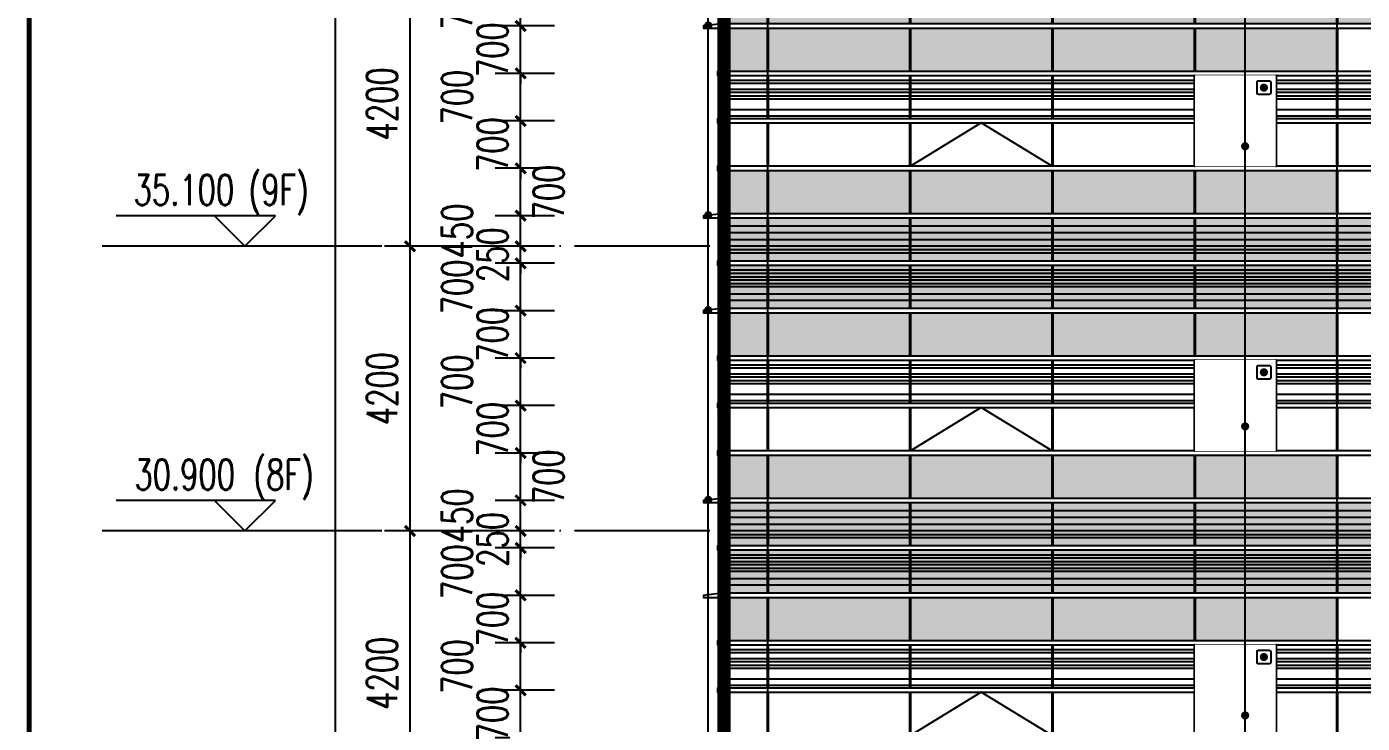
# Model space of a CAD drawing. Header units: millimetres. Extents: x 708158 to 1984082, y -168213 to -53.
# Drawn here: x 838020 to 857724, y -57894 to -47618 of the extents above; entities that cross this region are included whole.
import ezdxf

# ---------------------------------------------------------------- set-up
doc = ezdxf.new("R2010")
doc.units = ezdxf.units.MM
doc.header["$LTSCALE"] = 1000
doc.set_wipeout_variables(frame=1)
doc.linetypes.add('DOTE', pattern=[2.42, 2, -0.2, 0.02, -0.2])
doc.layers.get('0').update_dxf_attribs({"color": 8})
for name, color, linetype in [('A-AXIS', 1, 'DOTE'), ('A-看线', 63, 'Continuous'), ('DIM_ELEV', 3, 'Continuous'), ('DIM_LEAD', 3, 'Continuous'), ('DOTE', 1, 'DOTE'), ('PUB_DIM', 3, 'Continuous'), ('PUB_TEXT', 7, 'Continuous'), ('WINDOW', 4, 'Continuous'), ('立面加粗', 5, 'Continuous'), ('立面填充线2 穿孔板', 105, 'Continuous'), ('立面窗户线', 21, 'Continuous')]:
    doc.layers.add(name, color=color, linetype=linetype)
doc.layers.add('E-百叶', color=8, linetype='Continuous', lineweight=35)
doc.layers.add('图框', color=4, linetype='Continuous', lineweight=35)
doc.styles.add('_TCH_DIM', font='SIMPLEX', dxfattribs={"bigfont": 'GBCBIG'})
doc.styles.add('_TCH_DIM_T3', font='SIMPLEX', dxfattribs={"width": 0.705882, "bigfont": 'GBCBIG'})
doc.dimstyles.new('_TCH_ARCH&&150', dxfattribs={"dimtxt": 446.25, "dimasz": 150, "dimexe": 375, "dimexo": 450, "dimgap": 189.375, "dimtad": 1, "dimdec": 0, "dimzin": 0, "dimdsep": 46, "dimtxsty": '_TCH_DIM_T3', "dimblk": 'ARCHTICK', "dimcen": 0.09, "dimclrt": 7, "dimazin": 2, "dimtfac": 1, "dimtdec": 0, "dimtix": 1, "dimtmove": 2, "dimatfit": 3, "dimfxl": 1, "dimtolj": 1, "dimtzin": 0, "dimarcsym": 0})

# ---------------------------------------------------------------- blocks, each defined once
blk = doc.blocks.new('A$C24AE1B25')
at = {"layer": '立面窗户线'}
blk.add_lwpolyline([(46850, 30), (0, 30), (-30, 30), (-300, 0), (-300, -30), (0, -30), (46850, -30)], dxfattribs=at)
blk = doc.blocks.new('A$C05264923')
at = {"layer": '立面窗户线'}
blk.add_lwpolyline([(46850, 30), (0, 30), (-90, 30), (-90, -30), (0, -30), (46850, -30)], dxfattribs=at)
blk = doc.blocks.new('A$C646C2EE2')
at = {"layer": 'A-看线'}
for points in [[(0, -70), (2090, -70), (2090, -120), (0, -120)], [(2100, -70), (4190, -70), (4190, -120), (2100, -120)], [(4200, -70), (6290, -70), (6290, -120), (4200, -120)], [(6300, -70), (8390, -70), (8390, -120), (6300, -120)], [(0, -200), (2090, -200), (2090, -250), (0, -250)], [(0, -300), (2090, -300), (2090, -350), (0, -350)], [(2100, -200), (4190, -200), (4190, -250), (2100, -250)], [(2100, -300), (4190, -300), (4190, -350), (2100, -350)], [(4200, -200), (6290, -200), (6290, -250), (4200, -250)], [(4200, -300), (6290, -300), (6290, -350), (4200, -350)], [(6300, -200), (8390, -200), (8390, -250), (6300, -250)], [(6300, -300), (8390, -300), (8390, -350), (6300, -350)], [(0, -500), (2090, -500), (2090, -600), (0, -600)], [(2100, -500), (4190, -500), (4190, -600), (2100, -600)], [(4200, -500), (6290, -500), (6290, -600), (4200, -600)], [(6300, -500), (8390, -500), (8390, -600), (6300, -600)]]:
    blk.add_lwpolyline(points, close=True, dxfattribs=at)
at = {"layer": 'WINDOW'}
for points in [[(2090, 0), (2100, 0), (2100, -640), (2090, -640)], [(4190, 0), (4200, 0), (4200, -640), (4190, -640)], [(6290, 0), (6300, 0), (6300, -640), (6290, -640)], [(8390, 0), (8400, 0), (8400, -640), (8390, -640)]]:
    blk.add_lwpolyline(points, close=True, dxfattribs=at)
blk = doc.blocks.new('A$C03EC34EA')
at = {"layer": 'A-看线'}
for points in [[(5, -40), (645, -40), (645, -140), (5, -140)], [(5, -240), (645, -240), (645, -340), (5, -340)], [(5, -390), (645, -390), (645, -440), (5, -440)], [(5, -690), (645, -690), (645, -740), (5, -740)], [(5, -790), (645, -790), (645, -840), (5, -840)], [(5, -890), (645, -890), (645, -940), (5, -940)], [(5, -1040), (645, -1040), (645, -1140), (5, -1140)]]:
    blk.add_lwpolyline(points, close=True, dxfattribs=at)
at = {"layer": 'WINDOW'}
for points in [[(-5, 80), (5, 80), (5, -560), (-5, -560)], [(645, 80), (655, 80), (655, -560), (645, -560)], [(-5, -620), (5, -620), (5, -1260), (-5, -1260)], [(645, -620), (655, -620), (655, -1260), (645, -1260)]]:
    blk.add_lwpolyline(points, close=True, dxfattribs=at)
blk = doc.blocks.new('A$C2A3A27BA')
at = {"layer": 'A-看线'}
for points in [[(0, -40), (2090, -40), (2090, -140), (0, -140)], [(2100, -40), (4190, -40), (4190, -140), (2100, -140)], [(4200, -40), (6290, -40), (6290, -140), (4200, -140)], [(6300, -40), (8390, -40), (8390, -140), (6300, -140)], [(0, -240), (2090, -240), (2090, -340), (0, -340)], [(0, -390), (2090, -390), (2090, -440), (0, -440)], [(2100, -240), (4190, -240), (4190, -340), (2100, -340)], [(2100, -390), (4190, -390), (4190, -440), (2100, -440)], [(4200, -240), (6290, -240), (6290, -340), (4200, -340)], [(4200, -390), (6290, -390), (6290, -440), (4200, -440)], [(6300, -240), (8390, -240), (8390, -340), (6300, -340)], [(6300, -390), (8390, -390), (8390, -440), (6300, -440)], [(0, -690), (2090, -690), (2090, -740), (0, -740)], [(2100, -690), (4190, -690), (4190, -740), (2100, -740)], [(4200, -690), (6290, -690), (6290, -740), (4200, -740)], [(6300, -690), (8390, -690), (8390, -740), (6300, -740)], [(0, -790), (2090, -790), (2090, -840), (0, -840)], [(0, -890), (2090, -890), (2090, -940), (0, -940)], [(2100, -790), (4190, -790), (4190, -840), (2100, -840)], [(2100, -890), (4190, -890), (4190, -940), (2100, -940)], [(4200, -790), (6290, -790), (6290, -840), (4200, -840)], [(4200, -890), (6290, -890), (6290, -940), (4200, -940)], [(6300, -790), (8390, -790), (8390, -840), (6300, -840)], [(6300, -890), (8390, -890), (8390, -940), (6300, -940)], [(0, -1040), (2090, -1040), (2090, -1140), (0, -1140)], [(2100, -1040), (4190, -1040), (4190, -1140), (2100, -1140)], [(4200, -1040), (6290, -1040), (6290, -1140), (4200, -1140)], [(6300, -1040), (8390, -1040), (8390, -1140), (6300, -1140)]]:
    blk.add_lwpolyline(points, close=True, dxfattribs=at)
at = {"layer": 'WINDOW'}
for points in [[(2090, 80), (2100, 80), (2100, -560), (2090, -560)], [(4190, 80), (4200, 80), (4200, -560), (4190, -560)], [(6290, 80), (6300, 80), (6300, -560), (6290, -560)], [(8390, 80), (8400, 80), (8400, -560), (8390, -560)], [(2090, -620), (2100, -620), (2100, -1260), (2090, -1260)], [(4190, -620), (4200, -620), (4200, -1260), (4190, -1260)], [(6290, -620), (6300, -620), (6300, -1260), (6290, -1260)], [(8390, -620), (8400, -620), (8400, -1260), (8390, -1260)]]:
    blk.add_lwpolyline(points, close=True, dxfattribs=at)
blk = doc.blocks.new('A$C4AFF7EBF')
at = {"layer": 'A-看线'}
for points in [[(5, -70), (645, -70), (645, -120), (5, -120)], [(5, -200), (645, -200), (645, -250), (5, -250)], [(5, -300), (645, -300), (645, -350), (5, -350)], [(5, -500), (645, -500), (645, -600), (5, -600)]]:
    blk.add_lwpolyline(points, close=True, dxfattribs=at)
at = {"layer": 'WINDOW'}
for points in [[(-5, 0), (5, 0), (5, -640), (-5, -640)], [(645, 0), (655, 0), (655, -640), (645, -640)]]:
    blk.add_lwpolyline(points, close=True, dxfattribs=at)
blk = doc.blocks.new('A$C4BD9167B')
at = {"layer": 'WINDOW'}
for points in [[(-5, 0), (5, 0), (5, -640), (-5, -640)], [(645, 0), (655, 0), (655, -640), (645, -640)], [(-5, -1400), (5, -1400), (5, -2040), (-5, -2040)], [(645, -1400), (655, -1400), (655, -2040), (645, -2040)], [(-5, -2100), (5, -2100), (5, -2740), (-5, -2740)], [(645, -2100), (655, -2100), (655, -2740), (645, -2740)]]:
    blk.add_lwpolyline(points, close=True, dxfattribs=at)
blk = doc.blocks.new('A$C59A864C1')
at = {"layer": 'WINDOW'}
for points in [[(2090, 0), (2100, 0), (2100, -640), (2090, -640)], [(4190, 0), (4200, 0), (4200, -640), (4190, -640)], [(6290, 0), (6300, 0), (6300, -640), (6290, -640)], [(8390, 0), (8400, 0), (8400, -640), (8390, -640)], [(2090, -1400), (2100, -1400), (2100, -2040), (2090, -2040)], [(4190, -1400), (4200, -1400), (4200, -2040), (4190, -2040)], [(6290, -1400), (6300, -1400), (6300, -2040), (6290, -2040)], [(8390, -1400), (8400, -1400), (8400, -2040), (8390, -2040)], [(2090, -2100), (2100, -2100), (2100, -2740), (2090, -2740)], [(4190, -2100), (4200, -2100), (4200, -2740), (4190, -2740)], [(6290, -2100), (6300, -2100), (6300, -2740), (6290, -2740)], [(8390, -2100), (8400, -2100), (8400, -2740), (8390, -2740)]]:
    blk.add_lwpolyline(points, close=True, dxfattribs=at)
blk.add_lwpolyline([(4190, -2040), (3145, -1400), (2100, -2040)], dxfattribs=at)
blk = doc.blocks.new('A$C22B71AAA')
at = {"layer": '立面填充线2 穿孔板'}
for points in [[(5, 420), (46845, 420), (46845, -220), (5, -220)], [(5, -280), (46845, -280), (46845, -920), (5, -920)], [(5, -980), (9045, -980), (9045, -1620), (5, -1620)], [(5, -3080), (9045, -3080), (9045, -3720), (5, -3720)]]:
    blk.add_hatch(color=256, dxfattribs=at).paths.add_polyline_path(points)
at = {"layer": 'A-看线'}
for points in [[(5, 420), (46845, 420), (46845, -220), (5, -220)], [(5, -280), (46845, -280), (46845, -920), (5, -920)], [(5, -980), (9045, -980), (9045, -1620), (5, -1620)], [(5, -1680), (46845, -1680), (46845, -2320), (5, -2320)], [(5, -3080), (9045, -3080), (9045, -3720), (5, -3720)]]:
    blk.add_lwpolyline(points, close=True, dxfattribs=at)
at = {"layer": 'WINDOW'}
for name, p in [('A$C03EC34EA', (0, 340)), ('A$C2A3A27BA', (655, 340)), ('A$C2A3A27BA', (9055, 340)), ('A$C05264923', (0, -250)), ('A$C4BD9167B', (0, -980)), ('A$C59A864C1', (655, -980)), ('A$C05264923', (0, -1650)), ('A$C4AFF7EBF', (0, -1680)), ('A$C646C2EE2', (655, -1680)), ('A$C646C2EE2', (9055, -1680)), ('A$C05264923', (0, -2350)), ('A$C05264923', (0, -3050))]:
    blk.add_blockref(name, p, dxfattribs=at)
at = {"layer": '立面窗户线'}
for p in [(0, 450), (0, -950)]:
    blk.add_blockref('A$C24AE1B25', p, dxfattribs=at)
blk = doc.blocks.new('A$C3ddea0d8')
at = {"layer": 'DIM_LEAD', "color": 1}
blk.add_lwpolyline([(-80, 100), (80, 100, -0.414214), (100, 80), (100, -80, -0.414214), (80, -100), (-80, -100, -0.414214), (-100, -80), (-100, 80, -0.414214)], format="xyb", close=True, dxfattribs=at)
at = {"layer": 'DIM_LEAD', "color": 1, "const_width": 60}
blk.add_lwpolyline([(0, -30, 1), (0, 30, 1)], format="xyb", close=True, dxfattribs=at)
blk = doc.blocks.new('A$C68c6f59b')
at = {"layer": 'WINDOW'}
for points in [[(10, -700), (0, -700), (0, -2040), (10, -2040)], [(1210, -700), (1200, -700), (1200, -2040), (1210, -2040)]]:
    blk.add_lwpolyline(points, close=True, dxfattribs=at)
blk.add_wipeout([(10, -700), (1200, -700), (1200, -2040), (10, -2040)]).dxf.layer = 'WINDOW'
blk.add_blockref('A$C3ddea0d8', (1024, -880))
blk = doc.blocks.new('A$C1b228231')
at = {"layer": 'E-百叶'}
for p in [(0, -4200), (0, -8400), (0, -12600)]:
    blk.add_blockref('A$C68c6f59b', p, dxfattribs=at)
blk = doc.blocks.new('A$C998f5811')
at = {"layer": '图框', "color": 4, "const_width": 74.2}
blk.add_lwpolyline([(-122400, 1500), (-1500, 1500), (-1500, 87600), (-122400, 87600)], close=True, dxfattribs=at)
blk = doc.blocks.new('_ArchTick')
at = {"color": 0, "linetype": 'ByBlock', "const_width": 0.3}
blk.add_lwpolyline([(-0.5, -0.5), (0.5, 0.5)], dxfattribs=at)
blk = doc.blocks.new('*D686')
at = {"layer": 'Defpoints', "color": 0, "transparency": 16777216}
for p in [(845307, -57407), (846255, -57407), (846255, -58107)]:
    blk.add_point(p, dxfattribs=at)
at = {"layer": 'PUB_DIM', "color": 0, "lineweight": -2, "transparency": 16777216}
for p, q in [((845307, -57407), (845307, -57257)), ((845805, -57407), (844932, -57407)), ((845307, -58107), (845307, -57407)), ((845805, -58107), (844932, -58107)), ((845307, -58107), (845307, -58257))]:
    blk.add_line(p, q, dxfattribs=at)
at = {"layer": 'PUB_DIM', "color": 0, "lineweight": -2, "transparency": 16777216, "xscale": 150, "yscale": 150, "zscale": 150}
for p, rotation in [((845307, -57407), 270), ((845307, -58107), 90)]:
    blk.add_blockref('_ArchTick', p, dxfattribs=dict(at, rotation=rotation))
at = {"layer": 'PUB_DIM', "color": 7, "transparency": 16777216, "insert": (844894, -57757), "char_height": 446.2, "attachment_point": 5, "rotation": 90, "style": '_TCH_DIM_T3'}
blk.add_mtext('\\A1;700', dxfattribs=at)
blk = doc.blocks.new('*D687')
at = {"layer": 'Defpoints', "color": 0, "transparency": 16777216}
for p in [(845307, -56707), (846255, -56707), (846255, -57407)]:
    blk.add_point(p, dxfattribs=at)
at = {"layer": 'PUB_DIM', "color": 0, "lineweight": -2, "transparency": 16777216}
for p, q in [((845805, -56707), (844932, -56707)), ((845307, -57407), (845307, -56707)), ((845805, -57407), (844932, -57407))]:
    blk.add_line(p, q, dxfattribs=at)
at = {"layer": 'PUB_DIM', "color": 0, "lineweight": -2, "transparency": 16777216, "xscale": 150, "yscale": 150, "zscale": 150}
for p, rotation in [((845307, -56707), 90), ((845307, -57407), 270)]:
    blk.add_blockref('_ArchTick', p, dxfattribs=dict(at, rotation=rotation))
at = {"layer": 'PUB_DIM', "color": 7, "transparency": 16777216, "insert": (844369, -57057), "char_height": 446.2, "attachment_point": 5, "rotation": 90, "style": '_TCH_DIM_T3'}
blk.add_mtext('\\A1;700', dxfattribs=at)
blk = doc.blocks.new('*D688')
at = {"layer": 'Defpoints', "color": 0, "transparency": 16777216}
for p in [(845307, -56007), (846255, -56007), (846255, -56707)]:
    blk.add_point(p, dxfattribs=at)
at = {"layer": 'PUB_DIM', "color": 0, "lineweight": -2, "transparency": 16777216}
for p, q in [((845307, -56007), (845307, -55857)), ((845805, -56007), (844932, -56007)), ((845307, -56707), (845307, -56007)), ((845805, -56707), (844932, -56707)), ((845307, -56707), (845307, -56857))]:
    blk.add_line(p, q, dxfattribs=at)
at = {"layer": 'PUB_DIM', "color": 0, "lineweight": -2, "transparency": 16777216, "xscale": 150, "yscale": 150, "zscale": 150}
for p, rotation in [((845307, -56007), 270), ((845307, -56707), 90)]:
    blk.add_blockref('_ArchTick', p, dxfattribs=dict(at, rotation=rotation))
at = {"layer": 'PUB_DIM', "color": 7, "transparency": 16777216, "insert": (844894, -56357), "char_height": 446.2, "attachment_point": 5, "rotation": 90, "style": '_TCH_DIM_T3'}
blk.add_mtext('\\A1;700', dxfattribs=at)
blk = doc.blocks.new('*D689')
at = {"layer": 'Defpoints', "color": 0, "transparency": 16777216}
for p in [(845307, -55307), (846255, -55307), (846255, -56007)]:
    blk.add_point(p, dxfattribs=at)
at = {"layer": 'PUB_DIM', "color": 0, "lineweight": -2, "transparency": 16777216}
for p, q in [((845805, -55307), (844932, -55307)), ((845307, -56007), (845307, -55307)), ((845805, -56007), (844932, -56007))]:
    blk.add_line(p, q, dxfattribs=at)
at = {"layer": 'PUB_DIM', "color": 0, "lineweight": -2, "transparency": 16777216, "xscale": 150, "yscale": 150, "zscale": 150}
for p, rotation in [((845307, -55307), 90), ((845307, -56007), 270)]:
    blk.add_blockref('_ArchTick', p, dxfattribs=dict(at, rotation=rotation))
at = {"layer": 'PUB_DIM', "color": 7, "transparency": 16777216, "insert": (844369, -55657), "char_height": 446.2, "attachment_point": 5, "rotation": 90, "style": '_TCH_DIM_T3'}
blk.add_mtext('\\A1;700', dxfattribs=at)
blk = doc.blocks.new('*D690')
at = {"layer": 'Defpoints', "color": 0, "transparency": 16777216}
for p in [(845307, -55057), (846255, -55057), (846255, -55307)]:
    blk.add_point(p, dxfattribs=at)
at = {"layer": 'PUB_DIM', "color": 0, "lineweight": -2, "transparency": 16777216}
for p, q in [((845307, -55057), (845307, -54907)), ((845805, -55057), (844932, -55057)), ((845307, -55307), (845307, -55057)), ((845805, -55307), (844932, -55307)), ((845307, -55307), (845307, -55457))]:
    blk.add_line(p, q, dxfattribs=at)
at = {"layer": 'PUB_DIM', "color": 0, "lineweight": -2, "transparency": 16777216, "xscale": 150, "yscale": 150, "zscale": 150}
for p, rotation in [((845307, -55057), 270), ((845307, -55307), 90)]:
    blk.add_blockref('_ArchTick', p, dxfattribs=dict(at, rotation=rotation))
at = {"layer": 'PUB_DIM', "color": 7, "transparency": 16777216, "insert": (844894, -55182), "char_height": 446.2, "attachment_point": 5, "rotation": 90, "style": '_TCH_DIM_T3'}
blk.add_mtext('\\A1;250', dxfattribs=at)
blk = doc.blocks.new('*D691')
at = {"layer": 'Defpoints', "color": 0, "transparency": 16777216}
for p in [(845307, -54607), (846255, -54607), (846255, -55057)]:
    blk.add_point(p, dxfattribs=at)
at = {"layer": 'PUB_DIM', "color": 0, "lineweight": -2, "transparency": 16777216}
for p, q in [((845805, -54607), (844932, -54607)), ((845307, -55057), (845307, -54607)), ((845805, -55057), (844932, -55057))]:
    blk.add_line(p, q, dxfattribs=at)
at = {"layer": 'PUB_DIM', "color": 0, "lineweight": -2, "transparency": 16777216, "xscale": 150, "yscale": 150, "zscale": 150}
for p, rotation in [((845307, -54607), 90), ((845307, -55057), 270)]:
    blk.add_blockref('_ArchTick', p, dxfattribs=dict(at, rotation=rotation))
at = {"layer": 'PUB_DIM', "color": 7, "transparency": 16777216, "insert": (844369, -54832), "char_height": 446.2, "attachment_point": 5, "rotation": 90, "style": '_TCH_DIM_T3'}
blk.add_mtext('\\A1;450', dxfattribs=at)
blk = doc.blocks.new('*D692')
at = {"layer": 'Defpoints', "color": 0, "transparency": 16777216}
for p in [(845307, -53907), (846255, -53907), (846255, -54607)]:
    blk.add_point(p, dxfattribs=at)
at = {"layer": 'PUB_DIM', "color": 0, "lineweight": -2, "transparency": 16777216}
for p, q in [((845805, -53907), (844932, -53907)), ((845307, -54607), (845307, -53907)), ((845805, -54607), (844932, -54607))]:
    blk.add_line(p, q, dxfattribs=at)
at = {"layer": 'PUB_DIM', "color": 0, "lineweight": -2, "transparency": 16777216, "xscale": 150, "yscale": 150, "zscale": 150}
for p, rotation in [((845307, -53907), 90), ((845307, -54607), 270)]:
    blk.add_blockref('_ArchTick', p, dxfattribs=dict(at, rotation=rotation))
at = {"layer": 'PUB_DIM', "color": 7, "transparency": 16777216, "insert": (845719, -54257), "char_height": 446.2, "attachment_point": 5, "rotation": 90, "style": '_TCH_DIM_T3'}
blk.add_mtext('\\A1;700', dxfattribs=at)
blk = doc.blocks.new('*D693')
at = {"layer": 'Defpoints', "color": 0, "transparency": 16777216}
for p in [(845307, -53207), (846255, -53207), (846255, -53907)]:
    blk.add_point(p, dxfattribs=at)
at = {"layer": 'PUB_DIM', "color": 0, "lineweight": -2, "transparency": 16777216}
for p, q in [((845307, -53207), (845307, -53057)), ((845805, -53207), (844932, -53207)), ((845307, -53907), (845307, -53207)), ((845805, -53907), (844932, -53907)), ((845307, -53907), (845307, -54057))]:
    blk.add_line(p, q, dxfattribs=at)
at = {"layer": 'PUB_DIM', "color": 0, "lineweight": -2, "transparency": 16777216, "xscale": 150, "yscale": 150, "zscale": 150}
for p, rotation in [((845307, -53207), 270), ((845307, -53907), 90)]:
    blk.add_blockref('_ArchTick', p, dxfattribs=dict(at, rotation=rotation))
at = {"layer": 'PUB_DIM', "color": 7, "transparency": 16777216, "insert": (844894, -53557), "char_height": 446.2, "attachment_point": 5, "rotation": 90, "style": '_TCH_DIM_T3'}
blk.add_mtext('\\A1;700', dxfattribs=at)
blk = doc.blocks.new('*D694')
at = {"layer": 'Defpoints', "color": 0, "transparency": 16777216}
for p in [(845307, -52507), (846255, -52507), (846255, -53207)]:
    blk.add_point(p, dxfattribs=at)
at = {"layer": 'PUB_DIM', "color": 0, "lineweight": -2, "transparency": 16777216}
for p, q in [((845805, -52507), (844932, -52507)), ((845307, -53207), (845307, -52507)), ((845805, -53207), (844932, -53207))]:
    blk.add_line(p, q, dxfattribs=at)
at = {"layer": 'PUB_DIM', "color": 0, "lineweight": -2, "transparency": 16777216, "xscale": 150, "yscale": 150, "zscale": 150}
for p, rotation in [((845307, -52507), 90), ((845307, -53207), 270)]:
    blk.add_blockref('_ArchTick', p, dxfattribs=dict(at, rotation=rotation))
at = {"layer": 'PUB_DIM', "color": 7, "transparency": 16777216, "insert": (844369, -52857), "char_height": 446.2, "attachment_point": 5, "rotation": 90, "style": '_TCH_DIM_T3'}
blk.add_mtext('\\A1;700', dxfattribs=at)
blk = doc.blocks.new('*D695')
at = {"layer": 'Defpoints', "color": 0, "transparency": 16777216}
for p in [(845307, -51807), (846255, -51807), (846255, -52507)]:
    blk.add_point(p, dxfattribs=at)
at = {"layer": 'PUB_DIM', "color": 0, "lineweight": -2, "transparency": 16777216}
for p, q in [((845805, -51807), (844932, -51807)), ((845307, -51807), (845307, -51657)), ((845307, -52507), (845307, -51807)), ((845805, -52507), (844932, -52507)), ((845307, -52507), (845307, -52657))]:
    blk.add_line(p, q, dxfattribs=at)
at = {"layer": 'PUB_DIM', "color": 0, "lineweight": -2, "transparency": 16777216, "xscale": 150, "yscale": 150, "zscale": 150}
for p, rotation in [((845307, -51807), 270), ((845307, -52507), 90)]:
    blk.add_blockref('_ArchTick', p, dxfattribs=dict(at, rotation=rotation))
at = {"layer": 'PUB_DIM', "color": 7, "transparency": 16777216, "insert": (844894, -52157), "char_height": 446.2, "attachment_point": 5, "rotation": 90, "style": '_TCH_DIM_T3'}
blk.add_mtext('\\A1;700', dxfattribs=at)
blk = doc.blocks.new('*D696')
at = {"layer": 'Defpoints', "color": 0, "transparency": 16777216}
for p in [(845307, -51107), (846255, -51107), (846255, -51807)]:
    blk.add_point(p, dxfattribs=at)
at = {"layer": 'PUB_DIM', "color": 0, "lineweight": -2, "transparency": 16777216}
for p, q in [((845805, -51107), (844932, -51107)), ((845307, -51807), (845307, -51107)), ((845805, -51807), (844932, -51807))]:
    blk.add_line(p, q, dxfattribs=at)
at = {"layer": 'PUB_DIM', "color": 0, "lineweight": -2, "transparency": 16777216, "xscale": 150, "yscale": 150, "zscale": 150}
for p, rotation in [((845307, -51107), 90), ((845307, -51807), 270)]:
    blk.add_blockref('_ArchTick', p, dxfattribs=dict(at, rotation=rotation))
at = {"layer": 'PUB_DIM', "color": 7, "transparency": 16777216, "insert": (844369, -51457), "char_height": 446.2, "attachment_point": 5, "rotation": 90, "style": '_TCH_DIM_T3'}
blk.add_mtext('\\A1;700', dxfattribs=at)
blk = doc.blocks.new('*D697')
at = {"layer": 'Defpoints', "color": 0, "transparency": 16777216}
for p in [(845307, -50857), (846255, -50857), (846255, -51107)]:
    blk.add_point(p, dxfattribs=at)
at = {"layer": 'PUB_DIM', "color": 0, "lineweight": -2, "transparency": 16777216}
for p, q in [((845307, -50857), (845307, -50707)), ((845805, -50857), (844932, -50857)), ((845307, -51107), (845307, -50857)), ((845805, -51107), (844932, -51107)), ((845307, -51107), (845307, -51257))]:
    blk.add_line(p, q, dxfattribs=at)
at = {"layer": 'PUB_DIM', "color": 0, "lineweight": -2, "transparency": 16777216, "xscale": 150, "yscale": 150, "zscale": 150}
for p, rotation in [((845307, -50857), 270), ((845307, -51107), 90)]:
    blk.add_blockref('_ArchTick', p, dxfattribs=dict(at, rotation=rotation))
at = {"layer": 'PUB_DIM', "color": 7, "transparency": 16777216, "insert": (844894, -50982), "char_height": 446.2, "attachment_point": 5, "rotation": 90, "style": '_TCH_DIM_T3'}
blk.add_mtext('\\A1;250', dxfattribs=at)
blk = doc.blocks.new('*D698')
at = {"layer": 'Defpoints', "color": 0, "transparency": 16777216}
for p in [(845307, -50407), (846255, -50407), (846255, -50857)]:
    blk.add_point(p, dxfattribs=at)
at = {"layer": 'PUB_DIM', "color": 0, "lineweight": -2, "transparency": 16777216}
for p, q in [((845805, -50407), (844932, -50407)), ((845307, -50857), (845307, -50407)), ((845805, -50857), (844932, -50857))]:
    blk.add_line(p, q, dxfattribs=at)
at = {"layer": 'PUB_DIM', "color": 0, "lineweight": -2, "transparency": 16777216, "xscale": 150, "yscale": 150, "zscale": 150}
for p, rotation in [((845307, -50407), 90), ((845307, -50857), 270)]:
    blk.add_blockref('_ArchTick', p, dxfattribs=dict(at, rotation=rotation))
at = {"layer": 'PUB_DIM', "color": 7, "transparency": 16777216, "insert": (844369, -50632), "char_height": 446.2, "attachment_point": 5, "rotation": 90, "style": '_TCH_DIM_T3'}
blk.add_mtext('\\A1;450', dxfattribs=at)
blk = doc.blocks.new('*D699')
at = {"layer": 'Defpoints', "color": 0, "transparency": 16777216}
for p in [(845307, -49707), (846255, -49707), (846255, -50407)]:
    blk.add_point(p, dxfattribs=at)
at = {"layer": 'PUB_DIM', "color": 0, "lineweight": -2, "transparency": 16777216}
for p, q in [((845805, -49707), (844932, -49707)), ((845307, -50407), (845307, -49707)), ((845805, -50407), (844932, -50407))]:
    blk.add_line(p, q, dxfattribs=at)
at = {"layer": 'PUB_DIM', "color": 0, "lineweight": -2, "transparency": 16777216, "xscale": 150, "yscale": 150, "zscale": 150}
for p, rotation in [((845307, -49707), 90), ((845307, -50407), 270)]:
    blk.add_blockref('_ArchTick', p, dxfattribs=dict(at, rotation=rotation))
at = {"layer": 'PUB_DIM', "color": 7, "transparency": 16777216, "insert": (845719, -50057), "char_height": 446.2, "attachment_point": 5, "rotation": 90, "style": '_TCH_DIM_T3'}
blk.add_mtext('\\A1;700', dxfattribs=at)
blk = doc.blocks.new('*D700')
at = {"layer": 'Defpoints', "color": 0, "transparency": 16777216}
for p in [(845307, -49007), (846255, -49007), (846255, -49707)]:
    blk.add_point(p, dxfattribs=at)
at = {"layer": 'PUB_DIM', "color": 0, "lineweight": -2, "transparency": 16777216}
for p, q in [((845307, -49007), (845307, -48857)), ((845805, -49007), (844932, -49007)), ((845307, -49707), (845307, -49007)), ((845805, -49707), (844932, -49707)), ((845307, -49707), (845307, -49857))]:
    blk.add_line(p, q, dxfattribs=at)
at = {"layer": 'PUB_DIM', "color": 0, "lineweight": -2, "transparency": 16777216, "xscale": 150, "yscale": 150, "zscale": 150}
for p, rotation in [((845307, -49007), 270), ((845307, -49707), 90)]:
    blk.add_blockref('_ArchTick', p, dxfattribs=dict(at, rotation=rotation))
at = {"layer": 'PUB_DIM', "color": 7, "transparency": 16777216, "insert": (844894, -49357), "char_height": 446.2, "attachment_point": 5, "rotation": 90, "style": '_TCH_DIM_T3'}
blk.add_mtext('\\A1;700', dxfattribs=at)
blk = doc.blocks.new('*D701')
at = {"layer": 'Defpoints', "color": 0, "transparency": 16777216}
for p in [(845307, -48307), (846255, -48307), (846255, -49007)]:
    blk.add_point(p, dxfattribs=at)
at = {"layer": 'PUB_DIM', "color": 0, "lineweight": -2, "transparency": 16777216}
for p, q in [((845805, -48307), (844932, -48307)), ((845307, -49007), (845307, -48307)), ((845805, -49007), (844932, -49007))]:
    blk.add_line(p, q, dxfattribs=at)
at = {"layer": 'PUB_DIM', "color": 0, "lineweight": -2, "transparency": 16777216, "xscale": 150, "yscale": 150, "zscale": 150}
for p, rotation in [((845307, -48307), 90), ((845307, -49007), 270)]:
    blk.add_blockref('_ArchTick', p, dxfattribs=dict(at, rotation=rotation))
at = {"layer": 'PUB_DIM', "color": 7, "transparency": 16777216, "insert": (844369, -48657), "char_height": 446.2, "attachment_point": 5, "rotation": 90, "style": '_TCH_DIM_T3'}
blk.add_mtext('\\A1;700', dxfattribs=at)
blk = doc.blocks.new('*D702')
at = {"layer": 'Defpoints', "color": 0, "transparency": 16777216}
for p in [(845307, -47607), (846255, -47607), (846255, -48307)]:
    blk.add_point(p, dxfattribs=at)
at = {"layer": 'PUB_DIM', "color": 0, "lineweight": -2, "transparency": 16777216}
for p, q in [((845307, -47607), (845307, -47457)), ((845805, -47607), (844932, -47607)), ((845307, -48307), (845307, -47607)), ((845805, -48307), (844932, -48307)), ((845307, -48307), (845307, -48457))]:
    blk.add_line(p, q, dxfattribs=at)
at = {"layer": 'PUB_DIM', "color": 0, "lineweight": -2, "transparency": 16777216, "xscale": 150, "yscale": 150, "zscale": 150}
for p, rotation in [((845307, -47607), 270), ((845307, -48307), 90)]:
    blk.add_blockref('_ArchTick', p, dxfattribs=dict(at, rotation=rotation))
at = {"layer": 'PUB_DIM', "color": 7, "transparency": 16777216, "insert": (844894, -47957), "char_height": 446.2, "attachment_point": 5, "rotation": 90, "style": '_TCH_DIM_T3'}
blk.add_mtext('\\A1;700', dxfattribs=at)
blk = doc.blocks.new('*D703')
at = {"layer": 'Defpoints', "color": 0, "transparency": 16777216}
for p in [(845307, -46907), (846255, -46907), (846255, -47607)]:
    blk.add_point(p, dxfattribs=at)
at = {"layer": 'PUB_DIM', "color": 0, "lineweight": -2, "transparency": 16777216}
for p, q in [((845805, -46907), (844932, -46907)), ((845307, -47607), (845307, -46907)), ((845805, -47607), (844932, -47607))]:
    blk.add_line(p, q, dxfattribs=at)
at = {"layer": 'PUB_DIM', "color": 0, "lineweight": -2, "transparency": 16777216, "xscale": 150, "yscale": 150, "zscale": 150}
for p, rotation in [((845307, -46907), 90), ((845307, -47607), 270)]:
    blk.add_blockref('_ArchTick', p, dxfattribs=dict(at, rotation=rotation))
at = {"layer": 'PUB_DIM', "color": 7, "transparency": 16777216, "insert": (844369, -47257), "char_height": 446.2, "attachment_point": 5, "rotation": 90, "style": '_TCH_DIM_T3'}
blk.add_mtext('\\A1;700', dxfattribs=at)
blk = doc.blocks.new('*D719')
at = {"layer": 'Defpoints', "color": 0, "transparency": 16777216}
for p in [(842578, -37657), (845052, -37657), (845052, -85957)]:
    blk.add_point(p, dxfattribs=at)
at = {"layer": 'PUB_DIM', "color": 0, "lineweight": -2, "transparency": 16777216}
for p, q in [((844602, -37657), (842203, -37657)), ((842578, -85957), (842578, -37657)), ((844602, -85957), (842203, -85957))]:
    blk.add_line(p, q, dxfattribs=at)
at = {"layer": 'PUB_DIM', "color": 0, "lineweight": -2, "transparency": 16777216, "xscale": 150, "yscale": 150, "zscale": 150}
for p, rotation in [((842578, -37657), 90), ((842578, -85957), 270)]:
    blk.add_blockref('_ArchTick', p, dxfattribs=dict(at, rotation=rotation))
at = {"layer": 'PUB_DIM', "color": 7, "transparency": 16777216, "insert": (842166, -61807), "char_height": 446.2, "attachment_point": 5, "rotation": 90, "style": '_TCH_DIM_T3'}
blk.add_mtext('\\A1;48300', dxfattribs=at)
blk = doc.blocks.new('*D726')
at = {"layer": 'Defpoints', "color": 0, "transparency": 16777216}
for p in [(843675, -55057), (845052, -55057), (845052, -59257)]:
    blk.add_point(p, dxfattribs=at)
at = {"layer": 'PUB_DIM', "color": 0, "lineweight": -2, "transparency": 16777216}
for p, q in [((844602, -55057), (843300, -55057)), ((843675, -59257), (843675, -55057)), ((844602, -59257), (843300, -59257))]:
    blk.add_line(p, q, dxfattribs=at)
at = {"layer": 'PUB_DIM', "color": 0, "lineweight": -2, "transparency": 16777216, "xscale": 150, "yscale": 150, "zscale": 150}
for p, rotation in [((843675, -55057), 90), ((843675, -59257), 270)]:
    blk.add_blockref('_ArchTick', p, dxfattribs=dict(at, rotation=rotation))
at = {"layer": 'PUB_DIM', "color": 7, "transparency": 16777216, "insert": (843262, -57157), "char_height": 446.2, "attachment_point": 5, "rotation": 90, "style": '_TCH_DIM_T3'}
blk.add_mtext('\\A1;4200', dxfattribs=at)
blk = doc.blocks.new('*D727')
at = {"layer": 'Defpoints', "color": 0, "transparency": 16777216}
for p in [(843675, -50857), (845052, -50857), (845052, -55057)]:
    blk.add_point(p, dxfattribs=at)
at = {"layer": 'PUB_DIM', "color": 0, "lineweight": -2, "transparency": 16777216}
for p, q in [((844602, -50857), (843300, -50857)), ((843675, -55057), (843675, -50857)), ((844602, -55057), (843300, -55057))]:
    blk.add_line(p, q, dxfattribs=at)
at = {"layer": 'PUB_DIM', "color": 0, "lineweight": -2, "transparency": 16777216, "xscale": 150, "yscale": 150, "zscale": 150}
for p, rotation in [((843675, -50857), 90), ((843675, -55057), 270)]:
    blk.add_blockref('_ArchTick', p, dxfattribs=dict(at, rotation=rotation))
at = {"layer": 'PUB_DIM', "color": 7, "transparency": 16777216, "insert": (843262, -52957), "char_height": 446.2, "attachment_point": 5, "rotation": 90, "style": '_TCH_DIM_T3'}
blk.add_mtext('\\A1;4200', dxfattribs=at)
blk = doc.blocks.new('*D728')
at = {"layer": 'Defpoints', "color": 0, "transparency": 16777216}
for p in [(843675, -46657), (845052, -46657), (845052, -50857)]:
    blk.add_point(p, dxfattribs=at)
at = {"layer": 'PUB_DIM', "color": 0, "lineweight": -2, "transparency": 16777216}
for p, q in [((844602, -46657), (843300, -46657)), ((843675, -50857), (843675, -46657)), ((844602, -50857), (843300, -50857))]:
    blk.add_line(p, q, dxfattribs=at)
at = {"layer": 'PUB_DIM', "color": 0, "lineweight": -2, "transparency": 16777216, "xscale": 150, "yscale": 150, "zscale": 150}
for p, rotation in [((843675, -46657), 90), ((843675, -50857), 270)]:
    blk.add_blockref('_ArchTick', p, dxfattribs=dict(at, rotation=rotation))
at = {"layer": 'PUB_DIM', "color": 7, "transparency": 16777216, "insert": (843262, -48757), "char_height": 446.2, "attachment_point": 5, "rotation": 90, "style": '_TCH_DIM_T3'}
blk.add_mtext('\\A1;4200', dxfattribs=at)

msp = doc.modelspace()

# ---------------------------------------------------------------- linework, layer by layer
at = {"layer": 'A-AXIS'}
for p, q in [((949740, -50856.7), (839134.6, -50856.7)), ((949740, -55056.7), (839134.6, -55056.7))]:
    msp.add_line(p, q, dxfattribs=at)
at = {"layer": 'DIM_ELEV'}
for p, q in [((841689.4, -50406.7), (839341.9, -50406.7)), ((841239.4, -50856.7), (840789.4, -50406.7)), ((841239.4, -50856.7), (841689.4, -50406.7)), ((842289.4, -50856.7), (840789.4, -50856.7)), ((841689.4, -54606.7), (839341.9, -54606.7)), ((841239.4, -55056.7), (840789.4, -54606.7)), ((841239.4, -55056.7), (841689.4, -54606.7)), ((842289.4, -55056.7), (840789.4, -55056.7))]:
    msp.add_line(p, q, dxfattribs=at)
at = {"layer": 'DIM_LEAD'}
for p in [(848075, -85136.7), (848075, -50398.7), (848075, -51798.7), (848075, -54598.7), (848075, -58802), (848075, -60198.7), (848075, -63028.7), (848075, -64436.7), (848075, -67198.7), (848075, -68598.7), (848075, -71398.7), (848075, -72798.7), (848075, -75568.7), (848075, -76298.7), (848075, -78878.7), (848075, -81098.7), (848075, -82098.7), (848075, -84098.7), (848075, -85136.7), (848075, -85136.7), (848075, -85911.7)]:
    msp.add_line(p, (848075, -32009.6), dxfattribs=at)
at = {"layer": 'DIM_LEAD', "const_width": 60}
for points in [[(848075, -47628.7, 1), (848075, -47568.7, 1)], [(848075, -50428.7, 1), (848075, -50368.7, 1)], [(848075, -51828.7, 1), (848075, -51768.7, 1)], [(848075, -54628.7, 1), (848075, -54568.7, 1)]]:
    msp.add_lwpolyline(points, format="xyb", close=True, dxfattribs=at)
at = {"layer": 'DOTE'}
for p, q in [((848953, -87432.6), (848953, -34939.7)), ((848953, -87432.6), (848953, -34939.7)), ((857353, -87432.6), (857353, -34939.7))]:
    msp.add_line(p, q, dxfattribs=at)
at = {"layer": '立面加粗'}
for points, const_width in [([(848304.9, -86029.2), (848308, -37629.2), (942003, -37484.2), (941999.9, -85884.2)], 200), ([(848308, -63036.7), (848308, -37556.7), (874158, -37556.7), (874158, -63036.7)], 50)]:
    msp.add_lwpolyline(points, close=True, dxfattribs=dict(at, const_width=const_width))

# ---------------------------------------------------------------- block references
at = {"layer": 'A-看线'}
for p in [(848303, -46656.7), (848303, -50856.7), (848303, -55056.7)]:
    msp.add_blockref('A$C22B71AAA', p, dxfattribs=at)

# ---------------------------------------------------------------- texts
at = {"layer": 'PUB_TEXT', "style": '_TCH_DIM', "width": 0.705882}
for s, p in [('35.100', (839596.9, -50249.2)), ('(9F)', (841291.9, -50249.2)), ('(8F)', (841363.9, -54449.2)), ('30.900', (839608.9, -54449.2))]:
    msp.add_text(s, height=446.25, dxfattribs=at).set_placement(p)

# ---------------------------------------------------------------- dimensions: what is measured, and where the dimension line sits
at = {"layer": 'PUB_DIM'}
for p1, p2, distance, picture, middle in [((845051.5, -85956.7), (845051.5, -37656.7), 2473.1, '*D719', (842165.9, -61806.7)), ((845051.5, -50856.7), (845051.5, -46656.7), 1376.7, '*D728', (843262.3, -48756.7)), ((846254.6, -48306.7), (846254.6, -47606.7), 947.8, '*D702', (844894.4, -47956.7)), ((846254.6, -49706.7), (846254.6, -49006.7), 947.8, '*D700', (844894.4, -49356.7)), ((846254.6, -51106.7), (846254.6, -50856.7), 947.8, '*D697', (844894.4, -50981.7)), ((845051.5, -55056.7), (845051.5, -50856.7), 1376.7, '*D727', (843262.3, -52956.7)), ((846254.6, -52506.7), (846254.6, -51806.7), 947.8, '*D695', (844894.4, -52156.7)), ((846254.6, -53906.7), (846254.6, -53206.7), 947.8, '*D693', (844894.4, -53556.7)), ((846254.6, -55306.7), (846254.6, -55056.7), 947.8, '*D690', (844894.4, -55181.7)), ((845051.5, -59256.7), (845051.5, -55056.7), 1376.7, '*D726', (843262.3, -57156.7)), ((846254.6, -56706.7), (846254.6, -56006.7), 947.8, '*D688', (844894.4, -56356.7)), ((846254.6, -58106.7), (846254.6, -57406.7), 947.8, '*D686', (844894.4, -57756.7))]:
    dim = msp.add_aligned_dim(p1=p1, p2=p2, distance=distance, dimstyle='_TCH_ARCH&&150', dxfattribs=at)
    dim.commit()
    dim.dimension.update_dxf_attribs({"geometry": picture, "text_midpoint": middle})
for base, p1, p2, picture, middle in [((845306.9, -46906.7), (846254.6, -47606.7), (846254.6, -46906.7), '*D703', (844369.4, -47256.7)), ((845306.9, -48306.7), (846254.6, -49006.7), (846254.6, -48306.7), '*D701', (844369.4, -48656.7)), ((845306.9, -49706.7), (846254.6, -50406.7), (846254.6, -49706.7), '*D699', (845719.4, -50056.7)), ((845306.9, -50406.7), (846254.6, -50856.7), (846254.6, -50406.7), '*D698', (844369.4, -50631.7)), ((845306.9, -51106.7), (846254.6, -51806.7), (846254.6, -51106.7), '*D696', (844369.4, -51456.7)), ((845306.9, -52506.7), (846254.6, -53206.7), (846254.6, -52506.7), '*D694', (844369.4, -52856.7)), ((845306.9, -53906.7), (846254.6, -54606.7), (846254.6, -53906.7), '*D692', (845719.4, -54256.7)), ((845306.9, -54606.7), (846254.6, -55056.7), (846254.6, -54606.7), '*D691', (844369.4, -54831.7)), ((845306.9, -55306.7), (846254.6, -56006.7), (846254.6, -55306.7), '*D689', (844369.4, -55656.7)), ((845306.9, -56706.7), (846254.6, -57406.7), (846254.6, -56706.7), '*D687', (844369.4, -57056.7))]:
    dim = msp.add_linear_dim(base=base, p1=p1, p2=p2, angle=90, dimstyle='_TCH_ARCH&&150', dxfattribs=at)
    dim.commit()
    dim.dimension.update_dxf_attribs({"geometry": picture, "text_midpoint": middle, "dimtype": 129})

# ---------------------------------------------------------------- next in the draw order: block references
at = {"layer": 'E-百叶'}
msp.add_blockref('A$C1b228231', (855248, -43436.7), dxfattribs=at)

# ---------------------------------------------------------------- next in the draw order: linework, layer by layer
at = {"layer": 'DIM_LEAD'}
for p in [(855995.5, -73203), (855995.5, -73203), (855995.5, -73203), (855995.5, -73203), (855995.5, -62016.9), (855995.5, -57778.9), (855995.5, -53514.2), (855995.5, -49382), (855995.5, -66189.2), (855995.5, -70391.3), (855995.5, -78886.7)]:
    msp.add_line(p, (855995.5, -32009.7), dxfattribs=at)
at = {"layer": 'DIM_LEAD', "const_width": 60}
for points in [[(855995.5, -49412, 1), (855995.5, -49352, 1)], [(855995.5, -53544.2, 1), (855995.5, -53484.2, 1)], [(855995.5, -57808.9, 1), (855995.5, -57748.9, 1)]]:
    msp.add_lwpolyline(points, format="xyb", close=True, dxfattribs=at)

# ---------------------------------------------------------------- next in the draw order: block references
msp.add_blockref('A$C998f5811', (960457.6, -107699.9))

doc.saveas('drawing.dxf')
